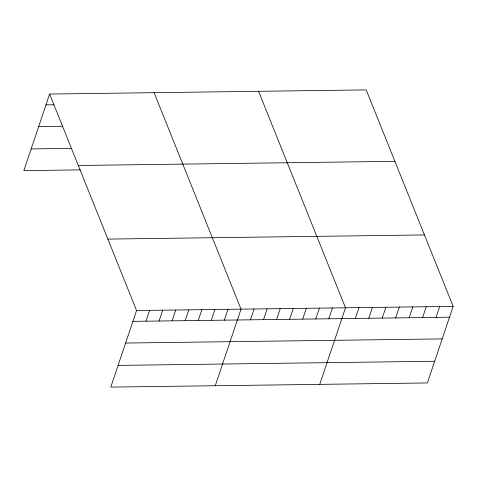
<?xml version="1.0" encoding="UTF-8"?>
<svg xmlns="http://www.w3.org/2000/svg" width="477" height="477" viewBox="0 0 477 477"><rect width="100%" height="100%" fill="white"/><g stroke="black" fill="none" stroke-linecap="round" stroke-linejoin="round"><path stroke-width="0.72" d="M49.62 94.047L136.565 310.527L110.795 387.103L427.38 382.953L453.15 306.377L366.205 89.897L49.62 94.047L23.85 170.623L80.44 169.878M145.98 321.182L149.623 310.354M159.038 321.009L162.681 310.187M172.096 320.836L175.739 310.014M185.159 320.669L188.803 309.841M198.217 320.496L201.86 309.674M211.275 320.323L214.918 309.501M224.333 320.156L227.976 309.329M215.264 385.732L241.034 309.156L154.095 92.675M250.455 319.811L254.098 308.989M263.513 319.644L267.156 308.816M276.571 319.471L280.214 308.643M289.628 319.298L293.272 308.476M302.692 319.131L306.335 308.303M315.75 318.958L319.393 308.13M328.808 318.785L332.451 307.963M319.739 384.367L345.509 307.79L258.57 91.31M355.323 318.439L358.966 307.611M368.775 318.26L372.418 307.438M382.232 318.087L385.875 307.26M395.689 317.909L399.332 307.087M409.141 317.736L412.784 306.908M422.598 317.557L426.241 306.735M436.05 317.384L439.693 306.556M45.977 104.868L53.961 104.767M38.673 126.566L62.618 126.256M31.154 148.925L71.783 148.389M78.311 165.483L394.896 161.339M107.874 239.09L424.458 234.94M136.565 310.527L453.15 306.377M132.922 321.355L449.507 317.205M125.618 343.052L442.203 338.903M118.093 365.406L434.684 361.256"/></g></svg>
